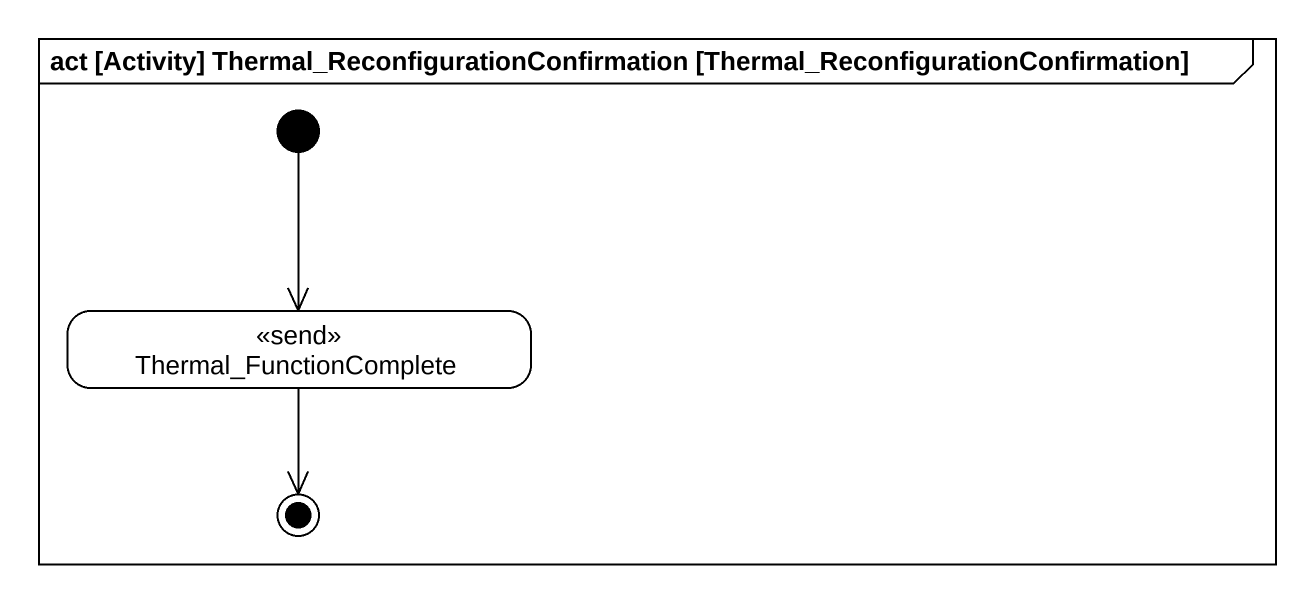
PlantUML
@startuml
mainframe act [Activity] Thermal_ReconfigurationConfirmation [Thermal_ReconfigurationConfirmation]
hide empty description
state Thermal_FunctionComplete <<send>>
[*] --> Thermal_FunctionComplete
Thermal_FunctionComplete --> [*]
@enduml
